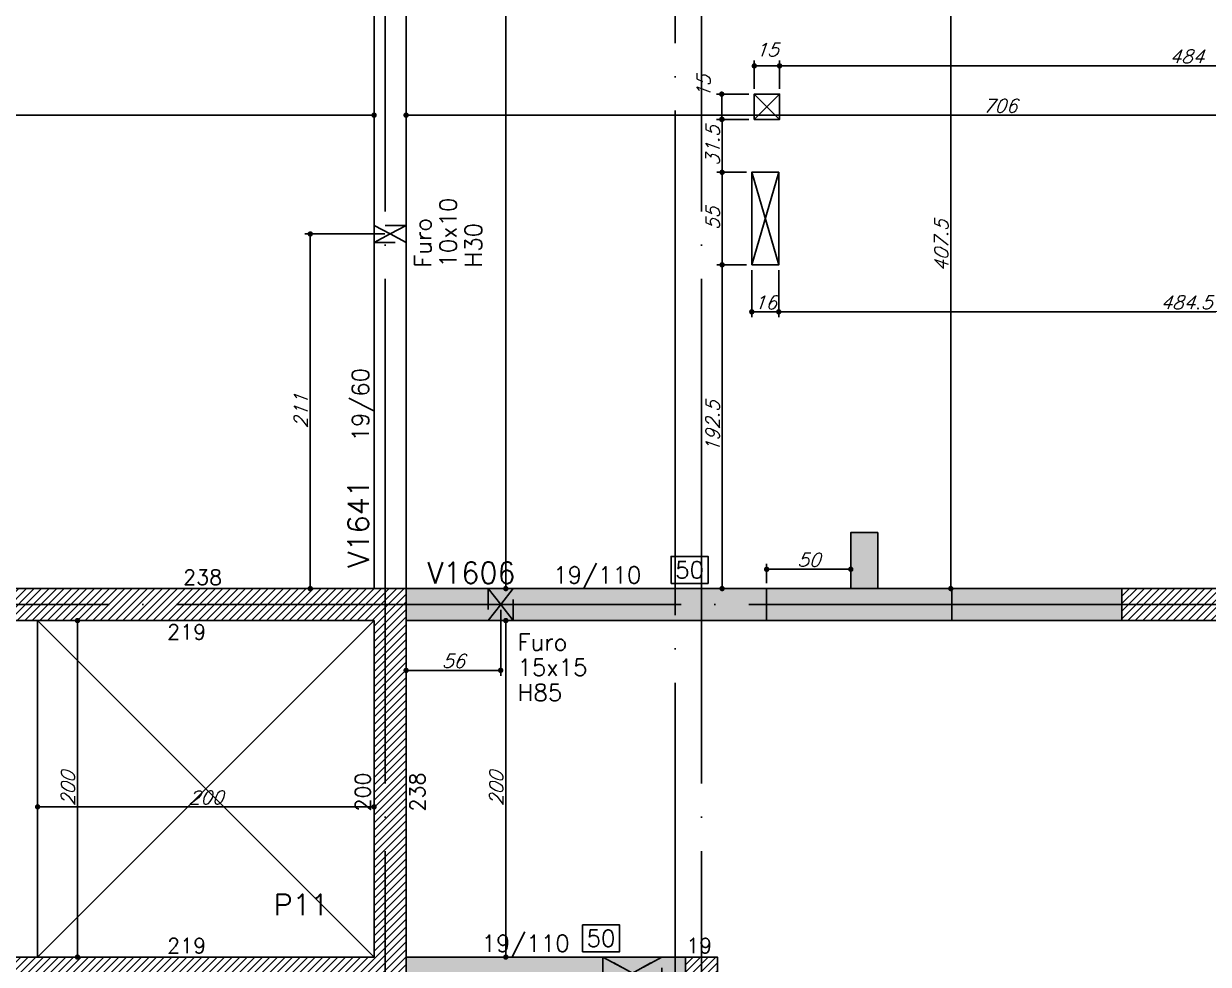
# Model space of a CAD drawing. Header units: millimetres. Extents: x -2368 to 4502, y -2283 to 2217.
# Drawn here: x 1843 to 2547, y 660 to 1219 of the extents above; entities that cross this region are included whole.
import ezdxf
from ezdxf.enums import TextEntityAlignment as Align

# ---------------------------------------------------------------- set-up
doc = ezdxf.new("R2010")
doc.units = ezdxf.units.MM
doc.header["$LTSCALE"] = 50
doc.linetypes.add('EIXO', pattern=[6.8, 6, -0.4, 0, -0.4])
doc.linetypes.add('HIDDEN', pattern=[0.375, 0.25, -0.125])
for name, color, linetype in [('F-CORTE', 4, 'Continuous'), ('F-COTAS', 106, 'Continuous'), ('F-COTAS-FUROS', 50, 'Continuous'), ('F-COTAS-FUROS VIGA', 50, 'Continuous'), ('F-DESNIVEL-1', 254, 'Continuous'), ('F-EIXO', 12, 'EIXO'), ('F-FURO-PAREDE', 2, 'HIDDEN'), ('F-FURO-PAREDE-TEXTOS', 2, 'Continuous'), ('F-PILARES-DIM', 172, 'Continuous'), ('F-PILARES-HACH', 174, 'Continuous'), ('F-PILARES-NOME', 170, 'Continuous'), ('F-PILARES-S', 170, 'Continuous'), ('F-SOLIDO-CORTE', 71, 'Continuous'), ('F-TEXTO', 6, 'Continuous'), ('F-VIGAS', 3, 'Continuous'), ('F-VIGAS-DIM', 2, 'Continuous'), ('F-VIGAS-NOME', 4, 'Continuous'), ('F-VÃO', 1, 'Continuous')]:
    doc.layers.add(name, color=color, linetype=linetype)
doc.styles.add('CP-TEXT-INCL', font='romans.shx', dxfattribs={"oblique": 20})
doc.styles.add('MCP', font='romans.shx')
doc.styles.add('ROMANS', font='romans.shx')
doc.dimstyles.new('CP-COTAS-50', dxfattribs={"dimscale": 0.64, "dimtxt": 12.5, "dimasz": 5, "dimexe": 5, "dimexo": 5, "dimgap": 2.5, "dimtad": 1, "dimdec": 1, "dimdsep": 46, "dimtxsty": 'CP-TEXT-INCL', "dimblk1": 'DOT', "dimblk2": 'DOT', "dimsah": 1, "dimcen": 9, "dimclrd": 256, "dimclre": 256, "dimclrt": 256, "dimadec": 0, "dimazin": 0, "dimtfac": 1, "dimtdec": 1, "dimtmove": 2, "dimatfit": 3, "dimldrblk": 'DOT', "dimfxl": 0, "dimtolj": 1, "dimarcsym": 0})

# ---------------------------------------------------------------- blocks, each defined once
blk = doc.blocks.new('*U5')
at = {"layer": 'F-VIGAS-DIM', "color": 1}
blk.add_lwpolyline([(0, 0), (22, 0), (22, 16), (0, 16)], close=True, dxfattribs=at)
at = {"layer": 'F-VIGAS-DIM', "style": 'MCP'}
blk.add_attdef('DIM', text='', height=10, dxfattribs=at).set_placement((11, 8), align=Align.MIDDLE_CENTER)
blk = doc.blocks.new('*U12')
at = {"layer": 'F-EIXO'}
blk.add_line((0, 0), (4857.5, 0), dxfattribs=at)
at = {"layer": 'F-TEXTO', "style": 'ROMANS'}
blk.add_attdef('EIXO', text='', height=17.5, dxfattribs=at).set_placement((-28.21, 0), align=Align.MIDDLE_CENTER)
blk = doc.blocks.new('*U17')
at = {"layer": 'F-EIXO'}
blk.add_line((0, 0), (0, -2728.58), dxfattribs=at)
at = {"layer": 'F-TEXTO', "style": 'ROMANS'}
blk.add_attdef('EIXO', text='', height=17.5, rotation=360, dxfattribs=at).set_placement((0, 28.21), align=Align.MIDDLE_CENTER)
blk = doc.blocks.new('*U22')
at = {"layer": 'F-EIXO'}
blk.add_line((0, 0), (0, -2828.58), dxfattribs=at)
at = {"layer": 'F-TEXTO', "style": 'ROMANS'}
blk.add_attdef('EIXO', text='', height=17.5, rotation=360, dxfattribs=at).set_placement((0, 28.21), align=Align.MIDDLE_CENTER)
blk = doc.blocks.new('_DOT')
at = {"color": 0, "linetype": 'ByBlock'}
blk.add_line((-0.5, 0), (-1, 0), dxfattribs=at)
at = {"color": 0, "linetype": 'ByBlock', "const_width": 0.5}
blk.add_lwpolyline([(-0.25, 0, 1), (0.25, 0, 1)], format="xyb", close=True, dxfattribs=at)
blk = doc.blocks.new('*D61')
at = {"layer": 'DEFPOINTS', "color": 0, "transparency": 16777216}
for p in [(1851, 753.77), (2051, 753.77), (2051, 753.77)]:
    blk.add_point(p, dxfattribs=at)
at = {"layer": 'F-COTAS', "lineweight": -2, "transparency": 16777216}
blk.add_line((1854.2, 753.77), (2047.8, 753.77), dxfattribs=at)
at = {"layer": 'F-COTAS', "lineweight": -2, "transparency": 16777216, "xscale": 3.2, "yscale": 3.2, "zscale": 3.2, "rotation": 180}
blk.add_blockref('_DOT', (1851, 753.77), dxfattribs=at)
at = {"layer": 'F-COTAS', "lineweight": -2, "transparency": 16777216, "xscale": 3.2, "yscale": 3.2, "zscale": 3.2}
blk.add_blockref('_DOT', (2051, 753.77), dxfattribs=at)
at = {"layer": 'F-COTAS', "transparency": 16777216, "insert": (1951, 759.37), "char_height": 8, "attachment_point": 5, "style": 'CP-TEXT-INCL'}
blk.add_mtext('\\A1;200', dxfattribs=at)
blk = doc.blocks.new('*D68')
at = {"layer": 'DEFPOINTS', "color": 0, "transparency": 16777216}
for p in [(1295, 1164.91), (2051, 1164.91), (2051, 1164.91)]:
    blk.add_point(p, dxfattribs=at)
at = {"layer": 'F-COTAS', "lineweight": -2, "transparency": 16777216}
blk.add_line((1298.2, 1164.91), (2047.8, 1164.91), dxfattribs=at)
at = {"layer": 'F-COTAS', "lineweight": -2, "transparency": 16777216, "xscale": 3.2, "yscale": 3.2, "zscale": 3.2, "rotation": 180}
blk.add_blockref('_DOT', (1295, 1164.91), dxfattribs=at)
at = {"layer": 'F-COTAS', "lineweight": -2, "transparency": 16777216, "xscale": 3.2, "yscale": 3.2, "zscale": 3.2}
blk.add_blockref('_DOT', (2051, 1164.91), dxfattribs=at)
at = {"layer": 'F-COTAS', "transparency": 16777216, "insert": (1673, 1170.51), "char_height": 8, "attachment_point": 5, "style": 'CP-TEXT-INCL'}
blk.add_mtext('\\A1;756', dxfattribs=at)
blk = doc.blocks.new('*D69')
at = {"layer": 'DEFPOINTS', "color": 0, "transparency": 16777216}
for p in [(2070, 1164.91), (2776, 1164.91), (2776, 1164.91)]:
    blk.add_point(p, dxfattribs=at)
at = {"layer": 'F-COTAS', "lineweight": -2, "transparency": 16777216}
blk.add_line((2073.2, 1164.91), (2772.8, 1164.91), dxfattribs=at)
at = {"layer": 'F-COTAS', "lineweight": -2, "transparency": 16777216, "xscale": 3.2, "yscale": 3.2, "zscale": 3.2, "rotation": 180}
blk.add_blockref('_DOT', (2070, 1164.91), dxfattribs=at)
at = {"layer": 'F-COTAS', "lineweight": -2, "transparency": 16777216, "xscale": 3.2, "yscale": 3.2, "zscale": 3.2}
blk.add_blockref('_DOT', (2776, 1164.91), dxfattribs=at)
at = {"layer": 'F-COTAS', "transparency": 16777216, "insert": (2423, 1170.51), "char_height": 8, "attachment_point": 5, "style": 'CP-TEXT-INCL'}
blk.add_mtext('\\A1;706', dxfattribs=at)
blk = doc.blocks.new('*D112')
at = {"layer": 'DEFPOINTS', "color": 0, "transparency": 16777216}
for p in [(2129.26, 1605.5), (2129.26, 883.5), (2129.26, 883.5)]:
    blk.add_point(p, dxfattribs=at)
at = {"layer": 'F-COTAS', "lineweight": -2, "transparency": 16777216}
blk.add_line((2129.26, 1602.3), (2129.26, 886.7), dxfattribs=at)
at = {"layer": 'F-COTAS', "lineweight": -2, "transparency": 16777216, "xscale": 3.2, "yscale": 3.2, "zscale": 3.2}
for p, rotation in [((2129.26, 1605.5), 90), ((2129.26, 883.5), 270)]:
    blk.add_blockref('_DOT', p, dxfattribs=dict(at, rotation=rotation))
at = {"layer": 'F-COTAS', "transparency": 16777216, "insert": (2123.66, 1244.5), "char_height": 8, "attachment_point": 5, "rotation": 90, "style": 'CP-TEXT-INCL'}
blk.add_mtext('\\A1;722', dxfattribs=at)
blk = doc.blocks.new('*D113')
at = {"layer": 'DEFPOINTS', "color": 0, "transparency": 16777216}
for p in [(2129.26, 864.5), (2129.26, 664.5), (2129.26, 664.5)]:
    blk.add_point(p, dxfattribs=at)
at = {"layer": 'F-COTAS', "lineweight": -2, "transparency": 16777216}
blk.add_line((2129.26, 861.3), (2129.26, 667.7), dxfattribs=at)
at = {"layer": 'F-COTAS', "lineweight": -2, "transparency": 16777216, "xscale": 3.2, "yscale": 3.2, "zscale": 3.2}
for p, rotation in [((2129.26, 864.5), 90), ((2129.26, 664.5), 270)]:
    blk.add_blockref('_DOT', p, dxfattribs=dict(at, rotation=rotation))
at = {"layer": 'F-COTAS', "transparency": 16777216, "insert": (2123.66, 764.5), "char_height": 8, "attachment_point": 5, "rotation": 90, "style": 'CP-TEXT-INCL'}
blk.add_mtext('\\A1;200', dxfattribs=at)
blk = doc.blocks.new('*D125')
at = {"layer": 'DEFPOINTS', "color": 0, "transparency": 16777216}
for p in [(2432.5, 1291), (2393.75, 883.5), (2457.07, 883.5)]:
    blk.add_point(p, dxfattribs=at)
at = {"layer": 'F-COTAS', "lineweight": -2, "transparency": 16777216}
for p, q in [((2429.3, 1291), (2390.55, 1291)), ((2393.75, 1287.8), (2393.75, 886.7)), ((2453.87, 883.5), (2390.55, 883.5))]:
    blk.add_line(p, q, dxfattribs=at)
at = {"layer": 'F-COTAS', "lineweight": -2, "transparency": 16777216, "xscale": 3.2, "yscale": 3.2, "zscale": 3.2}
for p, rotation in [((2393.75, 1291), 90), ((2393.75, 883.5), 270)]:
    blk.add_blockref('_DOT', p, dxfattribs=dict(at, rotation=rotation))
at = {"layer": 'F-COTAS', "transparency": 16777216, "insert": (2388.15, 1087.25), "char_height": 8, "attachment_point": 5, "rotation": 90, "style": 'CP-TEXT-INCL'}
blk.add_mtext('\\A1;407.5', dxfattribs=at)
blk = doc.blocks.new('*D132')
at = {"layer": 'DEFPOINTS', "color": 0, "transparency": 16777216}
for p in [(2334.31, 895.83), (2334.31, 894.98), (2284.31, 883.5)]:
    blk.add_point(p, dxfattribs=at)
at = {"layer": 'F-COTAS', "lineweight": -2, "transparency": 16777216}
for p, q in [((2284.31, 886.7), (2284.31, 898.18)), ((2287.51, 894.98), (2331.11, 894.98)), ((2334.31, 892.63), (2334.31, 891.78))]:
    blk.add_line(p, q, dxfattribs=at)
at = {"layer": 'F-COTAS', "lineweight": -2, "transparency": 16777216, "xscale": 3.2, "yscale": 3.2, "zscale": 3.2, "rotation": 180}
blk.add_blockref('_DOT', (2284.31, 894.98), dxfattribs=at)
at = {"layer": 'F-COTAS', "lineweight": -2, "transparency": 16777216, "xscale": 3.2, "yscale": 3.2, "zscale": 3.2}
blk.add_blockref('_DOT', (2334.31, 894.98), dxfattribs=at)
at = {"layer": 'F-COTAS', "transparency": 16777216, "insert": (2309.31, 900.58), "char_height": 8, "attachment_point": 5, "style": 'CP-TEXT-INCL'}
blk.add_mtext('\\A1;50', dxfattribs=at)
blk = doc.blocks.new('*D196')
at = {"layer": 'DEFPOINTS', "color": 0, "transparency": 16777216}
for p in [(2796, 1664.5), (2927.77, 1664.5), (2255, -894.5)]:
    blk.add_point(p, dxfattribs=at)
at = {"layer": 'F-COTAS', "lineweight": -2, "transparency": 16777216}
for p, q in [((2799.2, 1664.5), (2930.97, 1664.5)), ((2927.77, -891.3), (2927.77, 1661.3)), ((2258.2, -894.5), (2930.97, -894.5))]:
    blk.add_line(p, q, dxfattribs=at)
at = {"layer": 'F-COTAS', "lineweight": -2, "transparency": 16777216, "xscale": 3.2, "yscale": 3.2, "zscale": 3.2}
for p, rotation in [((2927.77, 1664.5), 90), ((2927.77, -894.5), 270)]:
    blk.add_blockref('_DOT', p, dxfattribs=dict(at, rotation=rotation))
at = {"layer": 'F-COTAS', "transparency": 16777216, "insert": (2922.17, 385), "char_height": 8, "attachment_point": 5, "rotation": 90, "style": 'CP-TEXT-INCL'}
blk.add_mtext('\\A1;2559', dxfattribs=at)
blk = doc.blocks.new('*U340')
at = {"layer": 'F-VÃO'}
for p, q in [((0, 0), (16, 55)), ((0, 55), (16, 0))]:
    blk.add_line(p, q, dxfattribs=at)
at = {"layer": 'F-VÃO', "color": 3}
blk.add_lwpolyline([(0, 0), (16, 0), (16, 55), (0, 55)], close=True, dxfattribs=at)
blk = doc.blocks.new('*U343')
at = {"layer": 'F-VÃO'}
for p, q in [((0, 0), (15, 15)), ((0, 15), (15, 0))]:
    blk.add_line(p, q, dxfattribs=at)
at = {"layer": 'F-VÃO', "color": 3}
blk.add_lwpolyline([(0, 0), (15, 0), (15, 15), (0, 15)], close=True, dxfattribs=at)
blk = doc.blocks.new('*D414')
at = {"layer": 'DEFPOINTS', "color": 0, "transparency": 16777216}
for p in [(2257.82, 1075.95), (2275.48, 1075.95), (2274.5, 883.5)]:
    blk.add_point(p, dxfattribs=at)
at = {"layer": 'F-COTAS-FUROS', "lineweight": -2, "transparency": 16777216}
for p, q in [((2272.28, 1075.95), (2254.62, 1075.95)), ((2257.82, 886.7), (2257.82, 1072.75)), ((2271.3, 883.5), (2254.62, 883.5))]:
    blk.add_line(p, q, dxfattribs=at)
at = {"layer": 'F-COTAS-FUROS', "lineweight": -2, "transparency": 16777216, "xscale": 3.2, "yscale": 3.2, "zscale": 3.2}
for p, rotation in [((2257.82, 1075.95), 90), ((2257.82, 883.5), 270)]:
    blk.add_blockref('_DOT', p, dxfattribs=dict(at, rotation=rotation))
at = {"layer": 'F-COTAS-FUROS', "transparency": 16777216, "insert": (2252.22, 979.73), "char_height": 8, "attachment_point": 5, "rotation": 90, "style": 'CP-TEXT-INCL'}
blk.add_mtext('\\A1;192.5', dxfattribs=at)
blk = doc.blocks.new('*D415')
at = {"layer": 'DEFPOINTS', "color": 0, "transparency": 16777216}
for p in [(2257.82, 1130.95), (2275.48, 1130.95), (2275.48, 1075.95)]:
    blk.add_point(p, dxfattribs=at)
at = {"layer": 'F-COTAS-FUROS', "lineweight": -2, "transparency": 16777216}
for p, q in [((2272.28, 1130.95), (2254.62, 1130.95)), ((2257.82, 1079.15), (2257.82, 1127.75)), ((2272.28, 1075.95), (2254.62, 1075.95))]:
    blk.add_line(p, q, dxfattribs=at)
at = {"layer": 'F-COTAS-FUROS', "lineweight": -2, "transparency": 16777216, "xscale": 3.2, "yscale": 3.2, "zscale": 3.2}
for p, rotation in [((2257.82, 1130.95), 90), ((2257.82, 1075.95), 270)]:
    blk.add_blockref('_DOT', p, dxfattribs=dict(at, rotation=rotation))
at = {"layer": 'F-COTAS-FUROS', "transparency": 16777216, "insert": (2252.22, 1103.45), "char_height": 8, "attachment_point": 5, "rotation": 90, "style": 'CP-TEXT-INCL'}
blk.add_mtext('\\A1;55', dxfattribs=at)
blk = doc.blocks.new('*D416')
at = {"layer": 'DEFPOINTS', "color": 0, "transparency": 16777216}
for p in [(2257.82, 1162.43), (2276.97, 1162.43), (2275.48, 1130.95)]:
    blk.add_point(p, dxfattribs=at)
at = {"layer": 'F-COTAS-FUROS', "lineweight": -2, "transparency": 16777216}
for p, q in [((2273.77, 1162.43), (2254.62, 1162.43)), ((2257.82, 1134.15), (2257.82, 1159.23)), ((2272.28, 1130.95), (2254.62, 1130.95))]:
    blk.add_line(p, q, dxfattribs=at)
at = {"layer": 'F-COTAS-FUROS', "lineweight": -2, "transparency": 16777216, "xscale": 3.2, "yscale": 3.2, "zscale": 3.2}
for p, rotation in [((2257.82, 1162.43), 90), ((2257.82, 1130.95), 270)]:
    blk.add_blockref('_DOT', p, dxfattribs=dict(at, rotation=rotation))
at = {"layer": 'F-COTAS-FUROS', "transparency": 16777216, "insert": (2252.22, 1146.69), "char_height": 8, "attachment_point": 5, "rotation": 90, "style": 'CP-TEXT-INCL'}
blk.add_mtext('\\A1;31.5', dxfattribs=at)
blk = doc.blocks.new('*D417')
at = {"layer": 'DEFPOINTS', "color": 0, "transparency": 16777216}
for p in [(2257.62, 1177.43), (2276.97, 1177.43), (2276.97, 1162.43)]:
    blk.add_point(p, dxfattribs=at)
at = {"layer": 'F-COTAS-FUROS', "lineweight": -2, "transparency": 16777216}
for p, q in [((2273.77, 1177.43), (2254.42, 1177.43)), ((2257.62, 1165.63), (2257.62, 1174.23)), ((2273.77, 1162.43), (2254.42, 1162.43))]:
    blk.add_line(p, q, dxfattribs=at)
at = {"layer": 'F-COTAS-FUROS', "lineweight": -2, "transparency": 16777216, "xscale": 3.2, "yscale": 3.2, "zscale": 3.2}
for p, rotation in [((2257.62, 1177.43), 90), ((2257.62, 1162.43), 270)]:
    blk.add_blockref('_DOT', p, dxfattribs=dict(at, rotation=rotation))
at = {"layer": 'F-COTAS-FUROS', "transparency": 16777216, "insert": (2246.82, 1181.87), "char_height": 8, "attachment_point": 5, "rotation": 90, "style": 'CP-TEXT-INCL'}
blk.add_mtext('\\A1;15', dxfattribs=at)
blk = doc.blocks.new('*D418')
at = {"layer": 'DEFPOINTS', "color": 0, "transparency": 16777216}
for p in [(2275.48, 1075.95), (2291.48, 1075.95), (2291.48, 1048.02)]:
    blk.add_point(p, dxfattribs=at)
at = {"layer": 'F-COTAS-FUROS', "lineweight": -2, "transparency": 16777216}
for p, q in [((2275.48, 1072.75), (2275.48, 1044.82)), ((2291.48, 1072.75), (2291.48, 1044.82)), ((2278.68, 1048.02), (2288.28, 1048.02))]:
    blk.add_line(p, q, dxfattribs=at)
at = {"layer": 'F-COTAS-FUROS', "lineweight": -2, "transparency": 16777216, "xscale": 3.2, "yscale": 3.2, "zscale": 3.2, "rotation": 180}
blk.add_blockref('_DOT', (2275.48, 1048.02), dxfattribs=at)
at = {"layer": 'F-COTAS-FUROS', "lineweight": -2, "transparency": 16777216, "xscale": 3.2, "yscale": 3.2, "zscale": 3.2}
blk.add_blockref('_DOT', (2291.48, 1048.02), dxfattribs=at)
at = {"layer": 'F-COTAS-FUROS', "transparency": 16777216, "insert": (2283.48, 1053.62), "char_height": 8, "attachment_point": 5, "style": 'CP-TEXT-INCL'}
blk.add_mtext('\\A1;16', dxfattribs=at)
blk = doc.blocks.new('*D419')
at = {"layer": 'DEFPOINTS', "color": 0, "transparency": 16777216}
for p in [(2291.48, 1075.95), (2776, 1051.5), (2776, 1048.02)]:
    blk.add_point(p, dxfattribs=at)
at = {"layer": 'F-COTAS-FUROS', "lineweight": -2, "transparency": 16777216}
for p, q in [((2291.48, 1072.75), (2291.48, 1044.82)), ((2294.68, 1048.02), (2772.8, 1048.02)), ((2776, 1048.3), (2776, 1044.82))]:
    blk.add_line(p, q, dxfattribs=at)
at = {"layer": 'F-COTAS-FUROS', "lineweight": -2, "transparency": 16777216, "xscale": 3.2, "yscale": 3.2, "zscale": 3.2, "rotation": 180}
blk.add_blockref('_DOT', (2291.48, 1048.02), dxfattribs=at)
at = {"layer": 'F-COTAS-FUROS', "lineweight": -2, "transparency": 16777216, "xscale": 3.2, "yscale": 3.2, "zscale": 3.2}
blk.add_blockref('_DOT', (2776, 1048.02), dxfattribs=at)
at = {"layer": 'F-COTAS-FUROS', "transparency": 16777216, "insert": (2533.74, 1053.62), "char_height": 8, "attachment_point": 5, "style": 'CP-TEXT-INCL'}
blk.add_mtext('\\A1;484.5', dxfattribs=at)
blk = doc.blocks.new('*D420')
at = {"layer": 'DEFPOINTS', "color": 0, "transparency": 16777216}
for p in [(2291.97, 1194.21), (2276.97, 1177.43), (2291.97, 1177.43)]:
    blk.add_point(p, dxfattribs=at)
at = {"layer": 'F-COTAS-FUROS', "lineweight": -2, "transparency": 16777216}
for p, q in [((2276.97, 1180.63), (2276.97, 1197.41)), ((2291.97, 1180.63), (2291.97, 1197.41)), ((2280.17, 1194.21), (2288.77, 1194.21))]:
    blk.add_line(p, q, dxfattribs=at)
at = {"layer": 'F-COTAS-FUROS', "lineweight": -2, "transparency": 16777216, "xscale": 3.2, "yscale": 3.2, "zscale": 3.2, "rotation": 180}
blk.add_blockref('_DOT', (2276.97, 1194.21), dxfattribs=at)
at = {"layer": 'F-COTAS-FUROS', "lineweight": -2, "transparency": 16777216, "xscale": 3.2, "yscale": 3.2, "zscale": 3.2}
blk.add_blockref('_DOT', (2291.97, 1194.21), dxfattribs=at)
at = {"layer": 'F-COTAS-FUROS', "transparency": 16777216, "insert": (2284.47, 1203.81), "char_height": 8, "attachment_point": 5, "style": 'CP-TEXT-INCL'}
blk.add_mtext('\\A1;15', dxfattribs=at)
blk = doc.blocks.new('*D421')
at = {"layer": 'DEFPOINTS', "color": 0, "transparency": 16777216}
for p in [(2776, 1194.21), (2291.97, 1177.43), (2776, 1177.43)]:
    blk.add_point(p, dxfattribs=at)
at = {"layer": 'F-COTAS-FUROS', "lineweight": -2, "transparency": 16777216}
for p, q in [((2291.97, 1180.63), (2291.97, 1197.41)), ((2776, 1180.63), (2776, 1197.41)), ((2295.17, 1194.21), (2772.8, 1194.21))]:
    blk.add_line(p, q, dxfattribs=at)
at = {"layer": 'F-COTAS-FUROS', "lineweight": -2, "transparency": 16777216, "xscale": 3.2, "yscale": 3.2, "zscale": 3.2, "rotation": 180}
blk.add_blockref('_DOT', (2291.97, 1194.21), dxfattribs=at)
at = {"layer": 'F-COTAS-FUROS', "lineweight": -2, "transparency": 16777216, "xscale": 3.2, "yscale": 3.2, "zscale": 3.2}
blk.add_blockref('_DOT', (2776, 1194.21), dxfattribs=at)
at = {"layer": 'F-COTAS-FUROS', "transparency": 16777216, "insert": (2533.99, 1199.81), "char_height": 8, "attachment_point": 5, "style": 'CP-TEXT-INCL'}
blk.add_mtext('\\A1;484', dxfattribs=at)
blk = doc.blocks.new('*D466')
at = {"layer": 'DEFPOINTS', "color": 0, "transparency": 16777216}
for p in [(1873.11, 864.5), (1874.68, 864.5), (1873.11, 664.5)]:
    blk.add_point(p, dxfattribs=at)
at = {"layer": 'F-COTAS', "lineweight": -2, "transparency": 16777216}
for p, q in [((1874.68, 667.7), (1874.68, 861.3)), ((1876.31, 864.5), (1877.88, 864.5)), ((1876.31, 664.5), (1877.88, 664.5))]:
    blk.add_line(p, q, dxfattribs=at)
at = {"layer": 'F-COTAS', "lineweight": -2, "transparency": 16777216, "xscale": 3.2, "yscale": 3.2, "zscale": 3.2}
for p, rotation in [((1874.68, 864.5), 90), ((1874.68, 664.5), 270)]:
    blk.add_blockref('_DOT', p, dxfattribs=dict(at, rotation=rotation))
at = {"layer": 'F-COTAS', "transparency": 16777216, "insert": (1869.08, 764.5), "char_height": 8, "attachment_point": 5, "rotation": 90, "style": 'CP-TEXT-INCL'}
blk.add_mtext('\\A1;200', dxfattribs=at)
blk = doc.blocks.new('*D475')
at = {"layer": 'DEFPOINTS', "color": 0, "linetype": 'Continuous', "transparency": 16777216}
for p in [(2126.22, 874), (2070, 850.57), (2070, 834.9)]:
    blk.add_point(p, dxfattribs=at)
at = {"layer": 'F-COTAS-FUROS VIGA', "linetype": 'Continuous', "lineweight": -2, "transparency": 16777216}
for p, q in [((2126.22, 870.8), (2126.22, 831.7)), ((2070, 847.37), (2070, 831.7)), ((2123.02, 834.9), (2073.2, 834.9))]:
    blk.add_line(p, q, dxfattribs=at)
at = {"layer": 'F-COTAS-FUROS VIGA', "linetype": 'Continuous', "lineweight": -2, "transparency": 16777216, "xscale": 3.2, "yscale": 3.2, "zscale": 3.2, "rotation": 180}
blk.add_blockref('_DOT', (2070, 834.9), dxfattribs=at)
at = {"layer": 'F-COTAS-FUROS VIGA', "linetype": 'Continuous', "lineweight": -2, "transparency": 16777216, "xscale": 3.2, "yscale": 3.2, "zscale": 3.2}
blk.add_blockref('_DOT', (2126.22, 834.9), dxfattribs=at)
at = {"layer": 'F-COTAS-FUROS VIGA', "linetype": 'Continuous', "transparency": 16777216, "insert": (2098.11, 840.5), "char_height": 8, "attachment_point": 5, "style": 'CP-TEXT-INCL'}
blk.add_mtext('\\A1;56', dxfattribs=at)
blk = doc.blocks.new('*D483')
at = {"layer": 'DEFPOINTS', "color": 0, "linetype": 'Continuous', "transparency": 16777216}
for p in [(2013.04, 1094.3), (2060.5, 1094.3), (2025.35, 883.5)]:
    blk.add_point(p, dxfattribs=at)
at = {"layer": 'F-COTAS-FUROS VIGA', "linetype": 'Continuous', "lineweight": -2, "transparency": 16777216}
for p, q in [((2057.3, 1094.3), (2009.84, 1094.3)), ((2013.04, 886.7), (2013.04, 1091.1)), ((2022.15, 883.5), (2009.84, 883.5))]:
    blk.add_line(p, q, dxfattribs=at)
at = {"layer": 'F-COTAS-FUROS VIGA', "linetype": 'Continuous', "lineweight": -2, "transparency": 16777216, "xscale": 3.2, "yscale": 3.2, "zscale": 3.2}
for p, rotation in [((2013.04, 1094.3), 90), ((2013.04, 883.5), 270)]:
    blk.add_blockref('_DOT', p, dxfattribs=dict(at, rotation=rotation))
at = {"layer": 'F-COTAS-FUROS VIGA', "linetype": 'Continuous', "transparency": 16777216, "insert": (2007.44, 988.9), "char_height": 8, "attachment_point": 5, "rotation": 90, "style": 'CP-TEXT-INCL'}
blk.add_mtext('\\A1;211', dxfattribs=at)

msp = doc.modelspace()

# ---------------------------------------------------------------- hatches: boundary and pattern name
at = {"layer": 'F-COTAS'}
h = msp.add_hatch(dxfattribs=at)
h.set_pattern_fill('ANSI32', color=256)
h.paths.add_polyline_path([(2055.018, 970.048), (2055.018, 1021.952), (2032.161, 1021.952), (2032.161, 970.048)], flags=9)
h = msp.add_hatch(dxfattribs=at)
h.set_pattern_fill('ANSI32', color=256)
h.paths.add_polyline_path([(2051, 893.47), (2051, 952.101), (2032.25, 952.101), (2032.25, 893.47)], flags=9)
h = msp.add_hatch(dxfattribs=at)
h.set_pattern_fill('ANSI32', color=256)
h.paths.add_polyline_path([(2079.97, 883.5), (2142.173, 883.5), (2142.173, 902.25), (2079.97, 902.25)], flags=9)
h = msp.add_hatch(dxfattribs=at)
h.set_pattern_fill('ANSI32', color=256)
h.paths.add_polyline_path([(2156.548, 879.482), (2217.976, 879.482), (2217.976, 902.339), (2156.548, 902.339)], flags=9)
h = msp.add_hatch(dxfattribs=at)
h.set_pattern_fill('ANSI32', color=256)
h.paths.add_polyline_path([(1936.536, 883.5), (1964.179, 883.5), (1964.179, 897), (1936.536, 897)], flags=9)
h = msp.add_hatch(dxfattribs=at)
h.set_pattern_fill('ANSI32', color=256)
h.paths.add_polyline_path([(1927.036, 851), (1954.25, 851), (1954.25, 864.5), (1927.036, 864.5)], flags=9)
h = msp.add_hatch(dxfattribs=at)
h.set_pattern_fill('ANSI32', color=256)
h.paths.add_polyline_path([(2051, 750.036), (2051, 777.679), (2037.5, 777.679), (2037.5, 750.036)], flags=9)
h = msp.add_hatch(dxfattribs=at)
h.set_pattern_fill('ANSI32', color=256)
h.paths.add_polyline_path([(2083.5, 750.036), (2083.5, 777.679), (2070, 777.679), (2070, 750.036)], flags=9)
h = msp.add_hatch(dxfattribs=at)
h.set_pattern_fill('ANSI32', color=256)
h.paths.add_polyline_path([(1990.519, 686.306), (2025.341, 686.306), (2025.341, 705.056), (1990.519, 705.056)], flags=9)
h = msp.add_hatch(dxfattribs=at)
h.set_pattern_fill('ANSI32', color=256)
h.paths.add_polyline_path([(2113.946, 660.482), (2175.375, 660.482), (2175.375, 683.339), (2113.946, 683.339)], flags=9)
h = msp.add_hatch(dxfattribs=at)
h.set_pattern_fill('ANSI32', color=256)
h.paths.add_polyline_path([(1927.036, 664.5), (1954.25, 664.5), (1954.25, 678), (1927.036, 678)], flags=9)
h = msp.add_hatch(dxfattribs=at)
h.set_pattern_fill('ANSI32', color=256)
h.paths.add_polyline_path([(2236.821, 664.5), (2254.179, 664.5), (2254.179, 678), (2236.821, 678)], flags=9)
at = {"layer": 'F-DESNIVEL-1'}
h = msp.add_hatch(color=256, dxfattribs=at)
h.dxf.hatch_style = 1
h.paths.add_polyline_path([(2236, 645.5), (2070, 645.5), (2070, 664.5), (2236, 664.5)])
at = {"layer": 'F-PILARES-HACH', "linetype": 'Continuous'}
h = msp.add_hatch(dxfattribs=at)
h.set_pattern_fill('ANSI31', color=256, style=0)
h.paths.add_polyline_path([(2070, 645.5), (2070, 883.5), (1832, 883.5), (1832, 864.5), (2051, 864.5), (2051, 664.5), (1832, 664.5), (1832, 645.5)], flags=16)
h = msp.add_hatch(dxfattribs=at)
h.set_pattern_fill('ANSI31', color=256, style=0)
h.paths.add_polyline_path([(2495.5, 864.5), (2644.5, 864.5), (2644.5, 883.5), (2495.5, 883.5)], flags=16)
h = msp.add_hatch(dxfattribs=at)
h.set_pattern_fill('ANSI31', color=256, style=0)
h.paths.add_polyline_path([(2236, 602.47), (2295, 602.47), (2295, 617.47), (2255, 617.47), (2255, 664.5), (2236, 664.5)], flags=16)
at = {"layer": 'F-SOLIDO-CORTE', "linetype": 'Continuous'}
msp.add_hatch(color=256, dxfattribs=at).paths.add_polyline_path([(2284.309, 864.5), (2394.309, 864.5), (2394.309, 883.5), (2350.309, 883.5), (2350.309, 916.85), (2334.309, 916.85), (2334.309, 883.5), (2284.309, 883.5)], flags=16)
msp.add_hatch(color=256, dxfattribs=at).paths.add_polyline_path([(2284.309, 864.5), (2394.309, 864.5), (2394.309, 883.5), (2350.309, 883.5), (2350.309, 916.85), (2334.309, 916.85), (2334.309, 883.5), (2284.309, 883.5)], flags=16)

# ---------------------------------------------------------------- linework, layer by layer
at = {"layer": 'F-CORTE', "linetype": 'Continuous'}
for p, q in [((2334.309, 883.5), (2334.309, 916.85)), ((2334.309, 916.85), (2334.309, 883.5)), ((2350.309, 883.5), (2350.309, 916.85)), ((2350.309, 916.85), (2350.309, 883.5)), ((2284.309, 864.5), (2284.309, 883.5)), ((2284.309, 883.5), (2334.309, 883.5)), ((2334.309, 883.5), (2284.309, 883.5)), ((2284.309, 883.5), (2284.309, 864.5)), ((2394.309, 883.5), (2350.309, 883.5)), ((2350.309, 883.5), (2394.309, 883.5)), ((2394.309, 864.5), (2394.309, 883.5)), ((2394.309, 883.5), (2394.309, 864.5)), ((2284.309, 864.5), (2394.309, 864.5)), ((2394.309, 864.5), (2284.309, 864.5))]:
    msp.add_line(p, q, dxfattribs=at)
at = {"layer": 'F-DESNIVEL-1'}
msp.add_lwpolyline([(2236, 645.5), (2070, 645.5), (2070, 664.5), (2236, 664.5)], close=True, dxfattribs=at)
at = {"layer": 'F-DESNIVEL-1', "linetype": 'Continuous'}
for points in [[(2070.1, 883.5), (2070.1, 864.5), (2495.4, 864.5)], [(2070.1, 883.5), (2495.4, 864.5), (2495.4, 883.5)], [(2070.1, 883.5), (2495.4, 883.5), (2070.1, 883.5)]]:
    msp.add_solid(points, dxfattribs=at)
at = {"layer": 'F-FURO-PAREDE'}
for points in [[(2060.5, 1094.305), (2070, 1089.305), (2070, 1099.305), (2060.5, 1094.305), (2070, 1099.305), (2051, 1099.305), (2060.5, 1094.305), (2051, 1099.305), (2051, 1089.305), (2060.5, 1094.305), (2051, 1089.305), (2070, 1089.305), (2060.5, 1094.305)], [(2126.219, 874), (2118.719, 864.5), (2133.719, 864.5), (2126.219, 874), (2133.719, 864.5), (2133.719, 883.5), (2126.219, 874), (2133.719, 883.5), (2118.719, 883.5), (2126.219, 874), (2118.719, 883.5), (2118.719, 864.5), (2126.219, 874)], [(2204.5, 655), (2187, 645.5), (2222, 645.5), (2204.5, 655), (2222, 645.5), (2222, 664.5), (2204.5, 655), (2222, 664.5), (2187, 664.5), (2204.5, 655), (2187, 664.5), (2187, 645.5), (2204.5, 655)]]:
    msp.add_lwpolyline(points, dxfattribs=at)
at = {"layer": 'F-PILARES-S', "linetype": 'Continuous'}
for points in [[(2070, 645.5), (2070, 883.5), (1832, 883.5), (1832, 864.5), (2051, 864.5), (2051, 664.5), (1832, 664.5), (1832, 645.5), (2070, 645.5)], [(2495.5, 864.5), (2644.5, 864.5), (2644.5, 883.5), (2495.5, 883.5), (2495.5, 864.5)], [(2236, 602.47), (2295, 602.47), (2295, 617.47), (2255, 617.47), (2255, 664.5), (2236, 664.5), (2236, 602.47)]]:
    msp.add_lwpolyline(points, dxfattribs=at)
at = {"layer": 'F-SOLIDO-CORTE'}
msp.add_lwpolyline([(2284.309, 864.5), (2394.309, 864.5), (2394.309, 883.5), (2350.309, 883.5), (2350.309, 916.85), (2334.309, 916.85), (2334.309, 883.5), (2284.309, 883.5), (2284.309, 864.5)], dxfattribs=at)
msp.add_lwpolyline([(2284.309, 864.5), (2394.309, 864.5), (2394.309, 883.5), (2350.309, 883.5), (2350.309, 916.85), (2334.309, 916.85), (2334.309, 883.5), (2284.309, 883.5), (2284.309, 864.5)], dxfattribs=at)
at = {"layer": 'F-VIGAS'}
for points in [[(2051, 1291), (2051, 883.5)], [(2070, 883.5), (2070, 1291)], [(2495.5, 883.5), (2070, 883.5)], [(1851, 664.5), (1851, 864.5)], [(2070, 864.5), (2495.5, 864.5)], [(2236, 664.5), (2070, 664.5)]]:
    msp.add_lwpolyline(points, dxfattribs=at)
at = {"layer": 'F-VÃO'}
for p, q in [((1851, 664.5), (2051, 864.5)), ((1851, 864.5), (2051, 664.5))]:
    msp.add_line(p, q, dxfattribs=at)

# ---------------------------------------------------------------- block references
at = {"layer": 'F-EIXO', "linetype": 'Continuous'}
for name, p in [('*U22', (2230, 1847.82)), ('*U17', (2057.5, 1747.82)), ('*U17', (2245.5, 1747.82)), ('*U12', (-1807.517, 874))]:
    msp.add_blockref(name, p, dxfattribs=at)
at = {"layer": 'F-VIGAS-DIM', "linetype": 'Continuous'}
for p in [(2227.5, 886.625), (2174.877, 667.625)]:
    msp.add_blockref('*U5', p, dxfattribs=at).add_auto_attribs({'DIM': '50'})
at = {"layer": 'F-VÃO'}
for name, p in [('*U343', (2276.973, 1162.429)), ('*U340', (2275.476, 1075.953))]:
    msp.add_blockref(name, p, dxfattribs=at)

# ---------------------------------------------------------------- texts
at = {"layer": 'F-FURO-PAREDE-TEXTOS', "linetype": 'Continuous', "style": 'MCP'}
for s, p in [('10x10', (2100, 1074.305)), ('Furo', (2085, 1074.305)), ('H30', (2115, 1074.305))]:
    msp.add_text(s, height=10, rotation=90, dxfattribs=at).set_placement(p)
for s, p in [('Furo', (2136.253, 846.701)), ('15x15', (2136.253, 831.701)), ('H85', (2136.253, 816.701))]:
    msp.add_text(s, height=10, dxfattribs=at).set_placement(p)
at = {"layer": 'F-PILARES-DIM', "linetype": 'Continuous', "style": 'MCP'}
for s, p in [('238', (1937.5, 885.75)), ('219', (1928, 853.25)), ('219', (1928, 666.75)), ('19', (2236.5, 666.75))]:
    msp.add_text(s, height=9, dxfattribs=at).set_placement(p)
for s, p in [('200', (2048.75, 751)), ('238', (2081.25, 751))]:
    msp.add_text(s, height=9, rotation=90, dxfattribs=at).set_placement(p)
at = {"layer": 'F-PILARES-NOME', "linetype": 'Continuous', "style": 'MCP'}
msp.add_text('P11', height=12.5, dxfattribs=at).set_placement((1991.263, 689.431))
at = {"layer": 'F-VIGAS-DIM', "linetype": 'Continuous', "style": 'MCP'}
msp.add_text('19/60', height=10, rotation=90, dxfattribs=at).set_placement((2047.875, 971))
for p in [(2157.5, 886.625), (2114.898, 667.625)]:
    msp.add_text('19/110', height=10, dxfattribs=at).set_placement(p)
at = {"layer": 'F-VIGAS-NOME', "linetype": 'Continuous', "style": 'MCP'}
msp.add_text('V1641', height=12.5, rotation=90, dxfattribs=at).set_placement((2047.875, 896))
msp.add_text('V1606', height=12.5, dxfattribs=at).set_placement((2082.5, 886.625))

# ---------------------------------------------------------------- dimensions: what is measured, and where the dimension line sits
at = {"layer": 'F-COTAS'}
for base, p1, p2, angle, picture, middle in [((2927.774, 1664.5), (2255, -894.5), (2796, 1664.5), 90, '*D196', (2922.174, 385)), ((2129.258, 883.5), (2129.258, 1605.5), (2129.258, 883.5), 90, '*D112', (2123.658, 1244.5)), ((2393.752, 883.5), (2432.5, 1291), (2457.068, 883.5), 90, '*D125', (2388.152, 1087.25)), ((2051, 1164.911), (1295, 1164.911), (2051, 1164.911), 180, '*D68', (1673, 1170.511)), ((2776, 1164.911), (2070, 1164.911), (2776, 1164.911), 180, '*D69', (2423, 1170.511)), ((2129.258, 664.5), (2129.258, 864.5), (2129.258, 664.5), 90, '*D113', (2123.658, 764.5)), ((2051, 753.767), (1851, 753.767), (2051, 753.767), 180, '*D61', (1951, 759.367))]:
    dim = msp.add_linear_dim(base=base, p1=p1, p2=p2, angle=angle, dimstyle='CP-COTAS-50', dxfattribs=at)
    dim.commit()
    dim.dimension.update_dxf_attribs({"geometry": picture, "text_midpoint": middle})
dim = msp.add_linear_dim(base=(2334.309, 894.984), p1=(2284.309, 883.5), p2=(2334.309, 895.831), dimstyle='CP-COTAS-50', dxfattribs=at)
dim.commit()
dim.dimension.update_dxf_attribs({"geometry": '*D132', "text_midpoint": (2309.309, 900.584)})
dim = msp.add_linear_dim(base=(1874.683, 864.5), p1=(1873.111, 664.5), p2=(1873.111, 864.5), angle=90, dimstyle='CP-COTAS-50', override={"dimfxl": 7.5}, dxfattribs=at)
dim.commit()
dim.dimension.update_dxf_attribs({"geometry": '*D466', "text_midpoint": (1869.083, 764.5)})
at = {"layer": 'F-COTAS-FUROS'}
for base, p1, p2, picture, middle in [((2291.973, 1194.214), (2276.973, 1177.429), (2291.973, 1177.429), '*D420', (2284.473, 1203.814)), ((2776, 1194.214), (2291.973, 1177.429), (2776, 1177.429), '*D421', (2533.986, 1199.814)), ((2291.476, 1048.016), (2275.476, 1075.953), (2291.476, 1075.953), '*D418', (2283.476, 1053.616)), ((2776, 1048.016), (2291.476, 1075.953), (2776, 1051.5), '*D419', (2533.738, 1053.616))]:
    dim = msp.add_linear_dim(base=base, p1=p1, p2=p2, dimstyle='CP-COTAS-50', override={"dimfxl": 7.5}, dxfattribs=at)
    dim.commit()
    dim.dimension.update_dxf_attribs({"geometry": picture, "text_midpoint": middle})
dim = msp.add_linear_dim(base=(2257.624, 1177.429), p1=(2276.973, 1162.429), p2=(2276.973, 1177.429), angle=90, dimstyle='CP-COTAS-50', override={"dimfxl": 7.5}, dxfattribs=at)
dim.commit()
dim.dimension.update_dxf_attribs({"geometry": '*D417', "text_midpoint": (2246.819, 1181.874), "dimtype": 160})
for base, p1, p2, picture, middle in [((2257.824, 1162.429), (2275.476, 1130.953), (2276.973, 1162.429), '*D416', (2252.224, 1146.691)), ((2257.824, 1130.953), (2275.476, 1075.953), (2275.476, 1130.953), '*D415', (2252.224, 1103.453)), ((2257.824, 1075.953), (2274.497, 883.5), (2275.476, 1075.953), '*D414', (2252.224, 979.726))]:
    dim = msp.add_linear_dim(base=base, p1=p1, p2=p2, angle=90, dimstyle='CP-COTAS-50', override={"dimfxl": 7.5}, dxfattribs=at)
    dim.commit()
    dim.dimension.update_dxf_attribs({"geometry": picture, "text_midpoint": middle})
at = {"layer": 'F-COTAS-FUROS VIGA', "linetype": 'Continuous'}
dim = msp.add_linear_dim(base=(2013.04, 1094.305), p1=(2025.348, 883.5), p2=(2060.5, 1094.305), angle=90, dimstyle='CP-COTAS-50', override={"dimdec": 0, "dimfxl": 7.5}, dxfattribs=at)
dim.commit()
dim.dimension.update_dxf_attribs({"geometry": '*D483', "text_midpoint": (2007.44, 988.902)})
dim = msp.add_linear_dim(base=(2070, 834.902), p1=(2126.219, 874), p2=(2070, 850.566), dimstyle='CP-COTAS-50', override={"dimdec": 0, "dimfxl": 7.5}, dxfattribs=at)
dim.commit()
dim.dimension.update_dxf_attribs({"geometry": '*D475', "text_midpoint": (2098.11, 840.502)})

doc.saveas('drawing.dxf')
